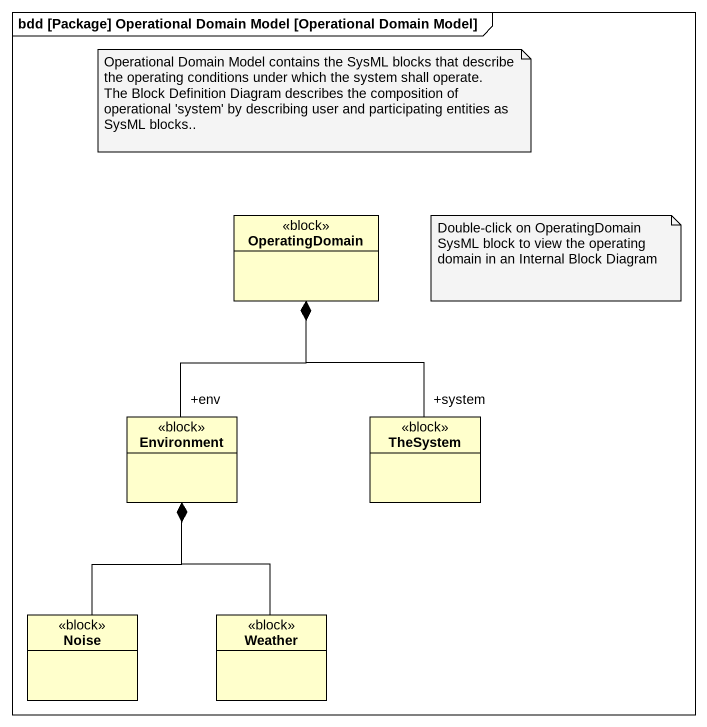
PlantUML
@startuml
mainframe bdd [Package] Operational Domain Model [Operational Domain Model]
hide circle
hide empty members
class OperatingDomain <<block>>
class Environment <<block>>
class TheSystem <<block>>
class Noise <<block>>
class Weather <<block>>
Environment "+env" -up-* OperatingDomain
TheSystem "+system" -up-* OperatingDomain
Noise -up-* Environment
Weather -up-* Environment
note as N1
  Operational Domain Model contains the SysML blocks that describe the operating conditions under which the system shall operate.
  The Block Definition Diagram describes the composition of operational 'system' by describing user and participating entities as SysML blocks..
end note
note as N2
  Double-click on OperatingDomain SysML block to view the operating domain in an Internal Block Diagram
end note
@enduml
